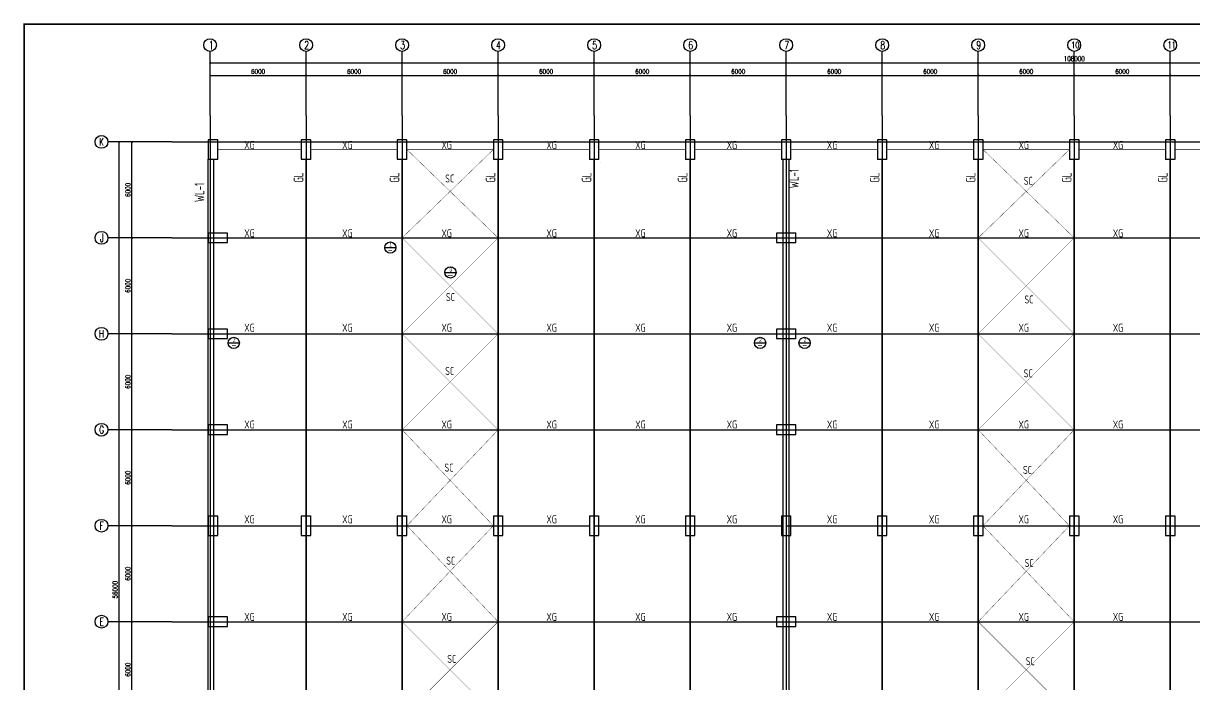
# Model space of a CAD drawing. Extents: x -73672 to 366960, y -527333 to 140666.
# Drawn here: x 3814 to 76999, y -72106 to -30769 of the extents above; entities that cross this region are included whole.
import ezdxf
from ezdxf.enums import TextEntityAlignment as Align

# ---------------------------------------------------------------- set-up
doc = ezdxf.new("R2010")
doc.units = 0
doc.header["$LTSCALE"] = 1000
doc.header["$MEASUREMENT"] = 0
for name, color, linetype in [('AXIS', 3, 'Continuous'), ('AXIS_TEXT', 7, 'Continuous'), ('COLU_DE_NUM', 7, 'Continuous'), ('COLUMN', 9, 'Continuous'), ('PUB_TITLE', 4, 'Continuous'), ('TEXT', 3, 'Continuous')]:
    doc.layers.add(name, color=color, linetype=linetype)
doc.styles.add('_TCH_AXIS', font='COMPLEX', dxfattribs={"bigfont": 'GBCBIG'})
doc.styles.add('_TCH_DIM_T3', font='SIMPLEX', dxfattribs={"width": 0.705882, "bigfont": 'GBCBIG'})
doc.styles.add('ACC', font='gas.shx', dxfattribs={"width": 0.7, "oblique": 1, "bigfont": 'Tssdchn.shx'})
doc.styles.add('COMPLEX', font='COMPLEX', dxfattribs={"bigfont": 'Tssdchn.shx'})
doc.styles.add('TSSD_Label', font='Tssdeng.shx', dxfattribs={"width": 0.7, "bigfont": 'hztxt.shx'})
doc.dimstyles.new('_TCH_ARCH-100', dxfattribs={"dimtxt": 297.5, "dimasz": 100, "dimexe": 250, "dimexo": 300, "dimgap": 100, "dimtad": 1, "dimdec": 0, "dimzin": 0, "dimdsep": 46, "dimtxsty": '_TCH_DIM_T3', "dimblk": 'ARCHTICK', "dimcen": 0.09, "dimclrt": 7, "dimazin": 2, "dimtfac": 1, "dimtdec": 0, "dimtix": 1, "dimtmove": 2, "dimatfit": 3, "dimfxl": 0, "dimtolj": 1, "dimtzin": 0, "dimarcsym": 0})

# ---------------------------------------------------------------- blocks, each defined once
blk = doc.blocks.new('_reinbk')
blk.add_line((0, 0), (0, 0))
blk = doc.blocks.new('_ArchTick')
at = {"color": 0, "linetype": 'ByBlock', "const_width": 0.4}
blk.add_lwpolyline([(-0.5, -0.5), (0.5, 0.5)], dxfattribs=at)
blk = doc.blocks.new('*D9244')
at = {"layer": 'AXIS', "color": 0, "lineweight": -2}
for p, q in [((15479, -36224), (15479, -32974)), ((15479, -33224), (123479, -33224)), ((123479, -36224), (123479, -32974))]:
    blk.add_line(p, q, dxfattribs=at)
at = {"layer": 'Defpoints', "color": 0}
for p in [(123479, -33224), (15479, -36524), (123479, -36524)]:
    blk.add_point(p, dxfattribs=at)
at = {"layer": 'AXIS', "color": 0, "linetype": 'ByBlock', "lineweight": -2, "xscale": 100, "yscale": 100, "zscale": 100, "rotation": 180}
blk.add_blockref('_ArchTick', (15479, -33224), dxfattribs=at)
at = {"layer": 'AXIS', "color": 0, "linetype": 'ByBlock', "lineweight": -2, "xscale": 100, "yscale": 100, "zscale": 100}
blk.add_blockref('_ArchTick', (123479, -33224), dxfattribs=at)
at = {"layer": 'AXIS', "color": 7, "insert": (69479, -32975), "char_height": 297.5, "attachment_point": 5, "style": '_TCH_DIM_T3'}
blk.add_mtext('\\A1;108000', dxfattribs=at)
blk = doc.blocks.new('*D9245')
at = {"layer": 'AXIS', "color": 0, "lineweight": -2}
for p, q in [((15479, -36224), (15479, -33774)), ((15479, -34024), (21479, -34024)), ((21479, -36224), (21479, -33774))]:
    blk.add_line(p, q, dxfattribs=at)
at = {"layer": 'Defpoints', "color": 0}
for p in [(21479, -34024), (15479, -36524), (21479, -36524)]:
    blk.add_point(p, dxfattribs=at)
at = {"layer": 'AXIS', "color": 0, "linetype": 'ByBlock', "lineweight": -2, "xscale": 100, "yscale": 100, "zscale": 100, "rotation": 180}
blk.add_blockref('_ArchTick', (15479, -34024), dxfattribs=at)
at = {"layer": 'AXIS', "color": 0, "linetype": 'ByBlock', "lineweight": -2, "xscale": 100, "yscale": 100, "zscale": 100}
blk.add_blockref('_ArchTick', (21479, -34024), dxfattribs=at)
at = {"layer": 'AXIS', "color": 7, "insert": (18479, -33775), "char_height": 297.5, "attachment_point": 5, "style": '_TCH_DIM_T3'}
blk.add_mtext('\\A1;6000', dxfattribs=at)
blk = doc.blocks.new('*D9246')
at = {"layer": 'AXIS', "color": 0, "lineweight": -2}
for p, q in [((21479, -36224), (21479, -33774)), ((21479, -34024), (27479, -34024)), ((27479, -36224), (27479, -33774))]:
    blk.add_line(p, q, dxfattribs=at)
at = {"layer": 'Defpoints', "color": 0}
for p in [(27479, -34024), (21479, -36524), (27479, -36524)]:
    blk.add_point(p, dxfattribs=at)
at = {"layer": 'AXIS', "color": 0, "linetype": 'ByBlock', "lineweight": -2, "xscale": 100, "yscale": 100, "zscale": 100, "rotation": 180}
blk.add_blockref('_ArchTick', (21479, -34024), dxfattribs=at)
at = {"layer": 'AXIS', "color": 0, "linetype": 'ByBlock', "lineweight": -2, "xscale": 100, "yscale": 100, "zscale": 100}
blk.add_blockref('_ArchTick', (27479, -34024), dxfattribs=at)
at = {"layer": 'AXIS', "color": 7, "insert": (24479, -33775), "char_height": 297.5, "attachment_point": 5, "style": '_TCH_DIM_T3'}
blk.add_mtext('\\A1;6000', dxfattribs=at)
blk = doc.blocks.new('*D9247')
at = {"layer": 'AXIS', "color": 0, "lineweight": -2}
for p, q in [((27479, -36224), (27479, -33774)), ((27479, -34024), (33479, -34024)), ((33479, -36224), (33479, -33774))]:
    blk.add_line(p, q, dxfattribs=at)
at = {"layer": 'Defpoints', "color": 0}
for p in [(33479, -34024), (27479, -36524), (33479, -36524)]:
    blk.add_point(p, dxfattribs=at)
at = {"layer": 'AXIS', "color": 0, "linetype": 'ByBlock', "lineweight": -2, "xscale": 100, "yscale": 100, "zscale": 100, "rotation": 180}
blk.add_blockref('_ArchTick', (27479, -34024), dxfattribs=at)
at = {"layer": 'AXIS', "color": 0, "linetype": 'ByBlock', "lineweight": -2, "xscale": 100, "yscale": 100, "zscale": 100}
blk.add_blockref('_ArchTick', (33479, -34024), dxfattribs=at)
at = {"layer": 'AXIS', "color": 7, "insert": (30479, -33775), "char_height": 297.5, "attachment_point": 5, "style": '_TCH_DIM_T3'}
blk.add_mtext('\\A1;6000', dxfattribs=at)
blk = doc.blocks.new('*D9248')
at = {"layer": 'AXIS', "color": 0, "lineweight": -2}
for p, q in [((33479, -36224), (33479, -33774)), ((33479, -34024), (39479, -34024)), ((39479, -36224), (39479, -33774))]:
    blk.add_line(p, q, dxfattribs=at)
at = {"layer": 'Defpoints', "color": 0}
for p in [(39479, -34024), (33479, -36524), (39479, -36524)]:
    blk.add_point(p, dxfattribs=at)
at = {"layer": 'AXIS', "color": 0, "linetype": 'ByBlock', "lineweight": -2, "xscale": 100, "yscale": 100, "zscale": 100, "rotation": 180}
blk.add_blockref('_ArchTick', (33479, -34024), dxfattribs=at)
at = {"layer": 'AXIS', "color": 0, "linetype": 'ByBlock', "lineweight": -2, "xscale": 100, "yscale": 100, "zscale": 100}
blk.add_blockref('_ArchTick', (39479, -34024), dxfattribs=at)
at = {"layer": 'AXIS', "color": 7, "insert": (36479, -33775), "char_height": 297.5, "attachment_point": 5, "style": '_TCH_DIM_T3'}
blk.add_mtext('\\A1;6000', dxfattribs=at)
blk = doc.blocks.new('*D9249')
at = {"layer": 'AXIS', "color": 0, "lineweight": -2}
for p, q in [((39479, -36224), (39479, -33774)), ((39479, -34024), (45479, -34024)), ((45479, -36224), (45479, -33774))]:
    blk.add_line(p, q, dxfattribs=at)
at = {"layer": 'Defpoints', "color": 0}
for p in [(45479, -34024), (39479, -36524), (45479, -36524)]:
    blk.add_point(p, dxfattribs=at)
at = {"layer": 'AXIS', "color": 0, "linetype": 'ByBlock', "lineweight": -2, "xscale": 100, "yscale": 100, "zscale": 100, "rotation": 180}
blk.add_blockref('_ArchTick', (39479, -34024), dxfattribs=at)
at = {"layer": 'AXIS', "color": 0, "linetype": 'ByBlock', "lineweight": -2, "xscale": 100, "yscale": 100, "zscale": 100}
blk.add_blockref('_ArchTick', (45479, -34024), dxfattribs=at)
at = {"layer": 'AXIS', "color": 7, "insert": (42479, -33775), "char_height": 297.5, "attachment_point": 5, "style": '_TCH_DIM_T3'}
blk.add_mtext('\\A1;6000', dxfattribs=at)
blk = doc.blocks.new('*D9250')
at = {"layer": 'AXIS', "color": 0, "lineweight": -2}
for p, q in [((45479, -36224), (45479, -33774)), ((45479, -34024), (51479, -34024)), ((51479, -36224), (51479, -33774))]:
    blk.add_line(p, q, dxfattribs=at)
at = {"layer": 'Defpoints', "color": 0}
for p in [(51479, -34024), (45479, -36524), (51479, -36524)]:
    blk.add_point(p, dxfattribs=at)
at = {"layer": 'AXIS', "color": 0, "linetype": 'ByBlock', "lineweight": -2, "xscale": 100, "yscale": 100, "zscale": 100, "rotation": 180}
blk.add_blockref('_ArchTick', (45479, -34024), dxfattribs=at)
at = {"layer": 'AXIS', "color": 0, "linetype": 'ByBlock', "lineweight": -2, "xscale": 100, "yscale": 100, "zscale": 100}
blk.add_blockref('_ArchTick', (51479, -34024), dxfattribs=at)
at = {"layer": 'AXIS', "color": 7, "insert": (48479, -33775), "char_height": 297.5, "attachment_point": 5, "style": '_TCH_DIM_T3'}
blk.add_mtext('\\A1;6000', dxfattribs=at)
blk = doc.blocks.new('*D9251')
at = {"layer": 'AXIS', "color": 0, "lineweight": -2}
for p, q in [((51479, -36224), (51479, -33774)), ((51479, -34024), (57479, -34024)), ((57479, -36224), (57479, -33774))]:
    blk.add_line(p, q, dxfattribs=at)
at = {"layer": 'Defpoints', "color": 0}
for p in [(57479, -34024), (51479, -36524), (57479, -36524)]:
    blk.add_point(p, dxfattribs=at)
at = {"layer": 'AXIS', "color": 0, "linetype": 'ByBlock', "lineweight": -2, "xscale": 100, "yscale": 100, "zscale": 100, "rotation": 180}
blk.add_blockref('_ArchTick', (51479, -34024), dxfattribs=at)
at = {"layer": 'AXIS', "color": 0, "linetype": 'ByBlock', "lineweight": -2, "xscale": 100, "yscale": 100, "zscale": 100}
blk.add_blockref('_ArchTick', (57479, -34024), dxfattribs=at)
at = {"layer": 'AXIS', "color": 7, "insert": (54479, -33775), "char_height": 297.5, "attachment_point": 5, "style": '_TCH_DIM_T3'}
blk.add_mtext('\\A1;6000', dxfattribs=at)
blk = doc.blocks.new('*D9252')
at = {"layer": 'AXIS', "color": 0, "lineweight": -2}
for p, q in [((57479, -36224), (57479, -33774)), ((57479, -34024), (63479, -34024)), ((63479, -36224), (63479, -33774))]:
    blk.add_line(p, q, dxfattribs=at)
at = {"layer": 'Defpoints', "color": 0}
for p in [(63479, -34024), (57479, -36524), (63479, -36524)]:
    blk.add_point(p, dxfattribs=at)
at = {"layer": 'AXIS', "color": 0, "linetype": 'ByBlock', "lineweight": -2, "xscale": 100, "yscale": 100, "zscale": 100, "rotation": 180}
blk.add_blockref('_ArchTick', (57479, -34024), dxfattribs=at)
at = {"layer": 'AXIS', "color": 0, "linetype": 'ByBlock', "lineweight": -2, "xscale": 100, "yscale": 100, "zscale": 100}
blk.add_blockref('_ArchTick', (63479, -34024), dxfattribs=at)
at = {"layer": 'AXIS', "color": 7, "insert": (60479, -33775), "char_height": 297.5, "attachment_point": 5, "style": '_TCH_DIM_T3'}
blk.add_mtext('\\A1;6000', dxfattribs=at)
blk = doc.blocks.new('*D9253')
at = {"layer": 'AXIS', "color": 0, "lineweight": -2}
for p, q in [((63479, -36224), (63479, -33774)), ((63479, -34024), (69479, -34024)), ((69479, -36224), (69479, -33774))]:
    blk.add_line(p, q, dxfattribs=at)
at = {"layer": 'Defpoints', "color": 0}
for p in [(69479, -34024), (63479, -36524), (69479, -36524)]:
    blk.add_point(p, dxfattribs=at)
at = {"layer": 'AXIS', "color": 0, "linetype": 'ByBlock', "lineweight": -2, "xscale": 100, "yscale": 100, "zscale": 100, "rotation": 180}
blk.add_blockref('_ArchTick', (63479, -34024), dxfattribs=at)
at = {"layer": 'AXIS', "color": 0, "linetype": 'ByBlock', "lineweight": -2, "xscale": 100, "yscale": 100, "zscale": 100}
blk.add_blockref('_ArchTick', (69479, -34024), dxfattribs=at)
at = {"layer": 'AXIS', "color": 7, "insert": (66479, -33775), "char_height": 297.5, "attachment_point": 5, "style": '_TCH_DIM_T3'}
blk.add_mtext('\\A1;6000', dxfattribs=at)
blk = doc.blocks.new('*D9254')
at = {"layer": 'AXIS', "color": 0, "lineweight": -2}
for p, q in [((69479, -36224), (69479, -33774)), ((69479, -34024), (75479, -34024)), ((75479, -36224), (75479, -33774))]:
    blk.add_line(p, q, dxfattribs=at)
at = {"layer": 'Defpoints', "color": 0}
for p in [(75479, -34024), (69479, -36524), (75479, -36524)]:
    blk.add_point(p, dxfattribs=at)
at = {"layer": 'AXIS', "color": 0, "linetype": 'ByBlock', "lineweight": -2, "xscale": 100, "yscale": 100, "zscale": 100, "rotation": 180}
blk.add_blockref('_ArchTick', (69479, -34024), dxfattribs=at)
at = {"layer": 'AXIS', "color": 0, "linetype": 'ByBlock', "lineweight": -2, "xscale": 100, "yscale": 100, "zscale": 100}
blk.add_blockref('_ArchTick', (75479, -34024), dxfattribs=at)
at = {"layer": 'AXIS', "color": 7, "insert": (72479, -33775), "char_height": 297.5, "attachment_point": 5, "style": '_TCH_DIM_T3'}
blk.add_mtext('\\A1;6000', dxfattribs=at)
blk = doc.blocks.new('*D9255')
at = {"layer": 'AXIS', "color": 0, "lineweight": -2}
for p, q in [((75479, -36224), (75479, -33774)), ((75479, -34024), (81479, -34024)), ((81479, -36224), (81479, -33774))]:
    blk.add_line(p, q, dxfattribs=at)
at = {"layer": 'Defpoints', "color": 0}
for p in [(81479, -34024), (75479, -36524), (81479, -36524)]:
    blk.add_point(p, dxfattribs=at)
at = {"layer": 'AXIS', "color": 0, "linetype": 'ByBlock', "lineweight": -2, "xscale": 100, "yscale": 100, "zscale": 100, "rotation": 180}
blk.add_blockref('_ArchTick', (75479, -34024), dxfattribs=at)
at = {"layer": 'AXIS', "color": 0, "linetype": 'ByBlock', "lineweight": -2, "xscale": 100, "yscale": 100, "zscale": 100}
blk.add_blockref('_ArchTick', (81479, -34024), dxfattribs=at)
at = {"layer": 'AXIS', "color": 7, "insert": (78479, -33775), "char_height": 297.5, "attachment_point": 5, "style": '_TCH_DIM_T3'}
blk.add_mtext('\\A1;6000', dxfattribs=at)
blk = doc.blocks.new('_AXISO')
blk.add_circle((0, 0), 0.5)
at = {"layer": 'AXIS_TEXT', "style": 'COMPLEX'}
blk.add_attdef('A', text='', height=0.56, dxfattribs=at).set_placement((-0.25, -0.28), (0.25, -0.28), align=Align.FIT)
blk = doc.blocks.new('*D9263')
at = {"layer": 'AXIS', "color": 0, "lineweight": -2}
for p, q in [((12793, -38176), (9543, -38176)), ((9793, -94176), (9793, -38176)), ((12793, -94176), (9543, -94176))]:
    blk.add_line(p, q, dxfattribs=at)
at = {"layer": 'Defpoints', "color": 0}
for p in [(9793, -38176), (13093, -38176), (13093, -94176)]:
    blk.add_point(p, dxfattribs=at)
at = {"layer": 'AXIS', "color": 0, "linetype": 'ByBlock', "lineweight": -2, "xscale": 100, "yscale": 100, "zscale": 100}
for p, rotation in [((9793, -38176), 90), ((9793, -94176), 270)]:
    blk.add_blockref('_ArchTick', p, dxfattribs=dict(at, rotation=rotation))
at = {"layer": 'AXIS', "color": 7, "insert": (9544, -66176), "char_height": 297.5, "attachment_point": 5, "rotation": 90, "style": '_TCH_DIM_T3'}
blk.add_mtext('\\A1;56000', dxfattribs=at)
blk = doc.blocks.new('*D9267')
at = {"layer": 'AXIS', "color": 0, "lineweight": -2}
for p, q in [((12793, -68176), (10343, -68176)), ((10593, -74176), (10593, -68176)), ((12793, -74176), (10343, -74176))]:
    blk.add_line(p, q, dxfattribs=at)
at = {"layer": 'Defpoints', "color": 0}
for p in [(10593, -68176), (13093, -68176), (13093, -74176)]:
    blk.add_point(p, dxfattribs=at)
at = {"layer": 'AXIS', "color": 0, "linetype": 'ByBlock', "lineweight": -2, "xscale": 100, "yscale": 100, "zscale": 100}
for p, rotation in [((10593, -68176), 90), ((10593, -74176), 270)]:
    blk.add_blockref('_ArchTick', p, dxfattribs=dict(at, rotation=rotation))
at = {"layer": 'AXIS', "color": 7, "insert": (10344, -71176), "char_height": 297.5, "attachment_point": 5, "rotation": 90, "style": '_TCH_DIM_T3'}
blk.add_mtext('\\A1;6000', dxfattribs=at)
blk = doc.blocks.new('*D9268')
at = {"layer": 'AXIS', "color": 0, "lineweight": -2}
for p, q in [((12793, -62176), (10343, -62176)), ((10593, -68176), (10593, -62176)), ((12793, -68176), (10343, -68176))]:
    blk.add_line(p, q, dxfattribs=at)
at = {"layer": 'Defpoints', "color": 0}
for p in [(10593, -62176), (13093, -62176), (13093, -68176)]:
    blk.add_point(p, dxfattribs=at)
at = {"layer": 'AXIS', "color": 0, "linetype": 'ByBlock', "lineweight": -2, "xscale": 100, "yscale": 100, "zscale": 100}
for p, rotation in [((10593, -62176), 90), ((10593, -68176), 270)]:
    blk.add_blockref('_ArchTick', p, dxfattribs=dict(at, rotation=rotation))
at = {"layer": 'AXIS', "color": 7, "insert": (10344, -65176), "char_height": 297.5, "attachment_point": 5, "rotation": 90, "style": '_TCH_DIM_T3'}
blk.add_mtext('\\A1;6000', dxfattribs=at)
blk = doc.blocks.new('*D9269')
at = {"layer": 'AXIS', "color": 0, "lineweight": -2}
for p, q in [((12793, -56176), (10343, -56176)), ((10593, -62176), (10593, -56176)), ((12793, -62176), (10343, -62176))]:
    blk.add_line(p, q, dxfattribs=at)
at = {"layer": 'Defpoints', "color": 0}
for p in [(10593, -56176), (13093, -56176), (13093, -62176)]:
    blk.add_point(p, dxfattribs=at)
at = {"layer": 'AXIS', "color": 0, "linetype": 'ByBlock', "lineweight": -2, "xscale": 100, "yscale": 100, "zscale": 100}
for p, rotation in [((10593, -56176), 90), ((10593, -62176), 270)]:
    blk.add_blockref('_ArchTick', p, dxfattribs=dict(at, rotation=rotation))
at = {"layer": 'AXIS', "color": 7, "insert": (10344, -59176), "char_height": 297.5, "attachment_point": 5, "rotation": 90, "style": '_TCH_DIM_T3'}
blk.add_mtext('\\A1;6000', dxfattribs=at)
blk = doc.blocks.new('*D9270')
at = {"layer": 'AXIS', "color": 0, "lineweight": -2}
for p, q in [((12793, -50176), (10343, -50176)), ((10593, -56176), (10593, -50176)), ((12793, -56176), (10343, -56176))]:
    blk.add_line(p, q, dxfattribs=at)
at = {"layer": 'Defpoints', "color": 0}
for p in [(10593, -50176), (13093, -50176), (13093, -56176)]:
    blk.add_point(p, dxfattribs=at)
at = {"layer": 'AXIS', "color": 0, "linetype": 'ByBlock', "lineweight": -2, "xscale": 100, "yscale": 100, "zscale": 100}
for p, rotation in [((10593, -50176), 90), ((10593, -56176), 270)]:
    blk.add_blockref('_ArchTick', p, dxfattribs=dict(at, rotation=rotation))
at = {"layer": 'AXIS', "color": 7, "insert": (10344, -53176), "char_height": 297.5, "attachment_point": 5, "rotation": 90, "style": '_TCH_DIM_T3'}
blk.add_mtext('\\A1;6000', dxfattribs=at)
blk = doc.blocks.new('*D9271')
at = {"layer": 'AXIS', "color": 0, "lineweight": -2}
for p, q in [((12793, -44176), (10343, -44176)), ((10593, -50176), (10593, -44176)), ((12793, -50176), (10343, -50176))]:
    blk.add_line(p, q, dxfattribs=at)
at = {"layer": 'Defpoints', "color": 0}
for p in [(10593, -44176), (13093, -44176), (13093, -50176)]:
    blk.add_point(p, dxfattribs=at)
at = {"layer": 'AXIS', "color": 0, "linetype": 'ByBlock', "lineweight": -2, "xscale": 100, "yscale": 100, "zscale": 100}
for p, rotation in [((10593, -44176), 90), ((10593, -50176), 270)]:
    blk.add_blockref('_ArchTick', p, dxfattribs=dict(at, rotation=rotation))
at = {"layer": 'AXIS', "color": 7, "insert": (10344, -47176), "char_height": 297.5, "attachment_point": 5, "rotation": 90, "style": '_TCH_DIM_T3'}
blk.add_mtext('\\A1;6000', dxfattribs=at)
blk = doc.blocks.new('*D9272')
at = {"layer": 'AXIS', "color": 0, "lineweight": -2}
for p, q in [((12793, -38176), (10343, -38176)), ((10593, -44176), (10593, -38176)), ((12793, -44176), (10343, -44176))]:
    blk.add_line(p, q, dxfattribs=at)
at = {"layer": 'Defpoints', "color": 0}
for p in [(10593, -38176), (13093, -38176), (13093, -44176)]:
    blk.add_point(p, dxfattribs=at)
at = {"layer": 'AXIS', "color": 0, "linetype": 'ByBlock', "lineweight": -2, "xscale": 100, "yscale": 100, "zscale": 100}
for p, rotation in [((10593, -38176), 90), ((10593, -44176), 270)]:
    blk.add_blockref('_ArchTick', p, dxfattribs=dict(at, rotation=rotation))
at = {"layer": 'AXIS', "color": 7, "insert": (10344, -41176), "char_height": 297.5, "attachment_point": 5, "rotation": 90, "style": '_TCH_DIM_T3'}
blk.add_mtext('\\A1;6000', dxfattribs=at)

msp = doc.modelspace()

# ---------------------------------------------------------------- linework, layer by layer
at = {"color": 1}
for p, q in [((15478.74, -36523.77), (15478.74, -94829.56)), ((21478.74, -36523.77), (21478.74, -94829.56)), ((27478.74, -36523.77), (27478.74, -94829.56)), ((33478.74, -36523.77), (33478.74, -94829.56)), ((39478.74, -36523.77), (39478.74, -94829.56)), ((45478.74, -36523.77), (45478.74, -94829.56)), ((51478.74, -36523.77), (51478.74, -94829.56)), ((57478.74, -36523.77), (57478.74, -94829.56)), ((63478.74, -36523.77), (63478.74, -94829.56)), ((69478.74, -36523.77), (69478.74, -94829.56)), ((75478.74, -36523.77), (75478.74, -94829.56)), ((13093.08, -38175.96), (124564.96, -38175.96)), ((13093.08, -44175.96), (124564.96, -44175.96)), ((13093.08, -50175.96), (124564.96, -50175.96)), ((13093.08, -56175.96), (124564.96, -56175.96)), ((13093.08, -62175.96), (21178.74, -62175.96)), ((21478.74, -62175.96), (39178.74, -62175.96)), ((39478.74, -62175.96), (51178.74, -62175.96)), ((51478.74, -62175.96), (93178.74, -62175.96)), ((13093.08, -68175.96), (124564.96, -68175.96))]:
    msp.add_line(p, q, dxfattribs=at)
at = {"color": 0}
for p, q in [((15358.74, -94295.96), (15358.74, -39255.96)), ((15708.74, -93695.96), (15708.74, -39255.96)), ((51293.74, -85095.96), (51293.74, -39255.96)), ((51663.74, -85095.96), (51663.74, -39255.96))]:
    msp.add_line(p, q, dxfattribs=at)
for points, const_width in [([(15358.74, -38055.96), (15358.74, -39255.96), (15958.74, -39255.96), (15958.74, -38055.96), (15358.74, -38055.96)], 50), ([(21178.74, -38055.96), (21178.74, -39255.96), (21778.74, -39255.96), (21778.74, -38055.96), (21178.74, -38055.96)], 50), ([(27178.74, -38055.96), (27178.74, -39255.96), (27778.74, -39255.96), (27778.74, -38055.96), (27178.74, -38055.96)], 50), ([(33178.74, -38055.96), (33178.74, -39255.96), (33778.74, -39255.96), (33778.74, -38055.96), (33178.74, -38055.96)], 50), ([(39178.74, -38055.96), (39178.74, -39255.96), (39778.74, -39255.96), (39778.74, -38055.96), (39178.74, -38055.96)], 50), ([(45178.74, -38055.96), (45178.74, -39255.96), (45778.74, -39255.96), (45778.74, -38055.96), (45178.74, -38055.96)], 50), ([(51178.74, -38055.96), (51178.74, -39255.96), (51778.74, -39255.96), (51778.74, -38055.96), (51178.74, -38055.96)], 50), ([(57178.74, -38055.96), (57178.74, -39255.96), (57778.74, -39255.96), (57778.74, -38055.96), (57178.74, -38055.96)], 50), ([(63178.74, -38055.96), (63178.74, -39255.96), (63778.74, -39255.96), (63778.74, -38055.96), (63178.74, -38055.96)], 50), ([(69178.74, -38055.96), (69178.74, -39255.96), (69778.74, -39255.96), (69778.74, -38055.96), (69178.74, -38055.96)], 50), ([(75178.74, -38055.96), (75178.74, -39255.96), (75778.74, -39255.96), (75778.74, -38055.96), (75178.74, -38055.96)], 50), ([(33178.74, -85695.96), (27478.74, -80175.96), (33478.74, -74175.96), (27478.74, -68175.96), (33178.74, -62175.96), (27478.74, -56175.96), (33478.74, -50175.96), (27478.74, -44175.96), (33178.74, -38655.96)], 20), ([(27778.74, -38655.96), (33478.74, -44175.96), (27478.74, -50175.96), (33478.74, -56175.96), (27778.74, -62175.96), (33478.74, -68175.96), (27478.74, -74175.96), (33478.74, -80175.96), (27778.74, -85695.96)], 20), ([(69178.74, -85695.96), (63478.74, -80175.96), (69478.74, -74175.96), (63478.74, -68175.96), (69178.74, -62175.96), (63478.74, -56175.96), (69478.74, -50175.96), (63478.74, -44175.96), (69178.74, -38655.96)], 20), ([(63778.74, -38655.96), (69478.74, -44175.96), (63478.74, -50175.96), (69478.74, -56175.96), (63778.74, -62175.96), (69478.74, -68175.96), (63478.74, -74175.96), (69478.74, -80175.96), (63778.74, -85695.96)], 20), ([(21478.74, -93695.96), (21478.74, -39255.96)], 100), ([(21478.74, -39255.96), (21478.74, -93695.96)], 50), ([(27478.74, -93695.96), (27478.74, -39255.96)], 100), ([(33478.74, -93695.96), (33478.74, -39255.96)], 100), ([(39478.74, -93695.96), (39478.74, -39255.96)], 100), ([(45478.74, -93695.96), (45478.74, -39255.96)], 100), ([(57478.74, -93695.96), (57478.74, -39255.96)], 100), ([(63478.74, -93695.96), (63478.74, -39255.96)], 100), ([(69478.74, -93695.96), (69478.74, -39255.96)], 100), ([(75478.74, -93695.96), (75478.74, -39255.96)], 100), ([(15358.74, -44475.96), (15358.74, -43875.96), (16558.74, -43875.96), (16558.74, -44475.96), (15358.74, -44475.96)], 50), ([(52078.74, -43875.96), (50878.74, -43875.96), (50878.74, -44475.96), (52078.74, -44475.96), (52078.74, -43875.96)], 50), ([(15358.74, -50475.96), (15358.74, -49875.96), (16558.74, -49875.96), (16558.74, -50475.96), (15358.74, -50475.96)], 50), ([(52078.74, -49875.96), (50878.74, -49875.96), (50878.74, -50475.96), (52078.74, -50475.96), (52078.74, -49875.96)], 50), ([(15358.74, -56475.96), (15358.74, -55875.96), (16558.74, -55875.96), (16558.74, -56475.96), (15358.74, -56475.96)], 50), ([(52078.74, -55875.96), (50878.74, -55875.96), (50878.74, -56475.96), (52078.74, -56475.96), (52078.74, -55875.96)], 50), ([(15358.74, -61575.96), (15358.74, -62775.96), (15958.74, -62775.96), (15958.74, -61575.96), (15358.74, -61575.96)], 50), ([(21178.74, -61575.96), (21178.74, -62775.96), (21778.74, -62775.96), (21778.74, -61575.96), (21178.74, -61575.96)], 50), ([(27178.74, -61575.96), (27178.74, -62775.96), (27778.74, -62775.96), (27778.74, -61575.96), (27178.74, -61575.96)], 50), ([(33178.74, -61575.96), (33178.74, -62775.96), (33778.74, -62775.96), (33778.74, -61575.96), (33178.74, -61575.96)], 50), ([(39178.74, -61575.96), (39178.74, -62775.96), (39778.74, -62775.96), (39778.74, -61575.96), (39178.74, -61575.96)], 50), ([(45178.74, -61575.96), (45178.74, -62775.96), (45778.74, -62775.96), (45778.74, -61575.96), (45178.74, -61575.96)], 50), ([(51178.74, -61575.96), (51178.74, -62775.96), (51778.74, -62775.96), (51778.74, -61575.96), (51178.74, -61575.96)], 50), ([(57178.74, -61575.96), (57178.74, -62775.96), (57778.74, -62775.96), (57778.74, -61575.96), (57178.74, -61575.96)], 50), ([(63178.74, -61575.96), (63178.74, -62775.96), (63778.74, -62775.96), (63778.74, -61575.96), (63178.74, -61575.96)], 50), ([(69178.74, -61575.96), (69178.74, -62775.96), (69778.74, -62775.96), (69778.74, -61575.96), (69178.74, -61575.96)], 50), ([(75178.74, -61575.96), (75178.74, -62775.96), (75778.74, -62775.96), (75778.74, -61575.96), (75178.74, -61575.96)], 50), ([(15358.74, -68475.96), (15358.74, -67875.96), (16558.74, -67875.96), (16558.74, -68475.96), (15358.74, -68475.96)], 50), ([(52078.74, -67875.96), (50878.74, -67875.96), (50878.74, -68475.96), (52078.74, -68475.96), (52078.74, -67875.96)], 50)]:
    msp.add_lwpolyline(points, dxfattribs=dict(at, const_width=const_width))
at = {"const_width": 40}
for points in [[(15958.74, -38655.96), (21178.74, -38655.96)], [(21778.74, -38655.96), (27178.74, -38655.96)], [(27778.74, -38655.96), (33178.74, -38655.96)], [(33778.74, -38655.96), (39178.74, -38655.96)], [(39778.74, -38655.96), (45178.74, -38655.96)], [(45778.74, -38655.96), (51178.74, -38655.96)], [(51778.74, -38655.96), (57178.74, -38655.96)], [(57778.74, -38655.96), (63178.74, -38655.96)], [(63778.74, -38655.96), (69178.74, -38655.96)], [(69778.74, -38655.96), (75178.74, -38655.96)], [(75778.74, -38655.96), (81178.74, -38655.96)], [(16558.74, -44175.96), (50878.74, -44175.96)], [(52078.74, -44175.96), (86878.74, -44175.96)], [(26624.82, -44949.47), (26853.63, -44949.47)], [(30334.3, -46510.86), (30633.93, -46510.86)], [(16558.74, -50175.96), (50878.74, -50175.96)], [(52078.74, -50175.96), (86878.74, -50175.96)], [(16838.24, -50903.92), (17090.66, -50903.92)], [(49723.63, -50903.92), (49976.05, -50903.92)], [(52506.12, -50903.92), (52758.54, -50903.92)], [(16558.74, -56175.96), (50878.74, -56175.96)], [(52078.74, -56175.96), (86878.74, -56175.96)], [(15958.74, -62175.96), (21178.74, -62175.96)], [(21778.74, -62175.96), (27178.74, -62175.96)], [(27778.74, -62175.96), (33178.74, -62175.96)], [(33778.74, -62175.96), (39178.74, -62175.96)], [(39778.74, -62175.96), (45178.74, -62175.96)], [(45778.74, -62175.96), (51178.74, -62175.96)], [(51778.74, -62175.96), (57178.74, -62175.96)], [(57778.74, -62175.96), (63178.74, -62175.96)], [(63778.74, -62175.96), (69178.74, -62175.96)], [(69778.74, -62175.96), (75178.74, -62175.96)], [(75778.74, -62175.96), (81178.74, -62175.96)], [(16558.74, -68175.96), (50878.74, -68175.96)], [(52078.74, -68175.96), (86878.74, -68175.96)]]:
    msp.add_lwpolyline(points, dxfattribs=at)
at = {"layer": 'AXIS'}
for p, q in [((15478.74, -36523.77), (15478.74, -32523.77)), ((21478.74, -36523.77), (21478.74, -32523.77)), ((27478.74, -36523.77), (27478.74, -32523.77)), ((33478.74, -36523.77), (33478.74, -32523.77)), ((39478.74, -36523.77), (39478.74, -32523.77)), ((45478.74, -36523.77), (45478.74, -32523.77)), ((51478.74, -36523.77), (51478.74, -32523.77)), ((57478.74, -36523.77), (57478.74, -32523.77)), ((63478.74, -36523.77), (63478.74, -32523.77)), ((69478.74, -36523.77), (69478.74, -32523.77)), ((75478.74, -36523.77), (75478.74, -32523.77)), ((13093.08, -38175.96), (9093.08, -38175.96)), ((13093.08, -44175.96), (9093.08, -44175.96)), ((13093.08, -50175.96), (9093.08, -50175.96)), ((13093.08, -56175.96), (9093.08, -56175.96)), ((13093.08, -62175.96), (9093.08, -62175.96)), ((13093.08, -68175.96), (9093.08, -68175.96))]:
    msp.add_line(p, q, dxfattribs=at)
at = {"layer": 'COLUMN'}
for points in [[(15358.74, -39255.96), (15958.74, -39255.96), (15958.74, -38055.96), (15358.74, -38055.96)], [(21178.74, -39255.96), (21778.74, -39255.96), (21778.74, -38055.96), (21178.74, -38055.96)], [(27178.74, -39255.96), (27778.74, -39255.96), (27778.74, -38055.96), (27178.74, -38055.96)], [(33178.74, -39255.96), (33778.74, -39255.96), (33778.74, -38055.96), (33178.74, -38055.96)], [(39178.74, -39255.96), (39778.74, -39255.96), (39778.74, -38055.96), (39178.74, -38055.96)], [(45178.74, -39255.96), (45778.74, -39255.96), (45778.74, -38055.96), (45178.74, -38055.96)], [(51178.74, -39255.96), (51778.74, -39255.96), (51778.74, -38055.96), (51178.74, -38055.96)], [(57178.74, -39255.96), (57778.74, -39255.96), (57778.74, -38055.96), (57178.74, -38055.96)], [(63178.74, -39255.96), (63778.74, -39255.96), (63778.74, -38055.96), (63178.74, -38055.96)], [(69178.74, -39255.96), (69778.74, -39255.96), (69778.74, -38055.96), (69178.74, -38055.96)], [(75178.74, -39255.96), (75778.74, -39255.96), (75778.74, -38055.96), (75178.74, -38055.96)], [(15358.74, -43875.96), (15358.74, -44475.96), (16558.74, -44475.96), (16558.74, -43875.96)], [(52078.74, -44475.96), (52078.74, -43875.96), (50878.74, -43875.96), (50878.74, -44475.96)], [(15358.74, -49875.96), (15358.74, -50475.96), (16558.74, -50475.96), (16558.74, -49875.96)], [(52078.74, -50475.96), (52078.74, -49875.96), (50878.74, -49875.96), (50878.74, -50475.96)], [(15358.74, -55875.96), (15358.74, -56475.96), (16558.74, -56475.96), (16558.74, -55875.96)], [(52078.74, -56475.96), (52078.74, -55875.96), (50878.74, -55875.96), (50878.74, -56475.96)], [(15958.74, -61575.96), (15358.74, -61575.96), (15358.74, -62775.96), (15958.74, -62775.96)], [(21778.74, -61575.96), (21178.74, -61575.96), (21178.74, -62775.96), (21778.74, -62775.96)], [(27778.74, -61575.96), (27178.74, -61575.96), (27178.74, -62775.96), (27778.74, -62775.96)], [(33778.74, -61575.96), (33178.74, -61575.96), (33178.74, -62775.96), (33778.74, -62775.96)], [(39778.74, -61575.96), (39178.74, -61575.96), (39178.74, -62775.96), (39778.74, -62775.96)], [(45778.74, -61575.96), (45178.74, -61575.96), (45178.74, -62775.96), (45778.74, -62775.96)], [(51778.74, -61575.96), (51178.74, -61575.96), (51178.74, -62775.96), (51778.74, -62775.96)], [(57778.74, -61575.96), (57178.74, -61575.96), (57178.74, -62775.96), (57778.74, -62775.96)], [(63778.74, -61575.96), (63178.74, -61575.96), (63178.74, -62775.96), (63778.74, -62775.96)], [(69778.74, -61575.96), (69178.74, -61575.96), (69178.74, -62775.96), (69778.74, -62775.96)], [(75778.74, -61575.96), (75178.74, -61575.96), (75178.74, -62775.96), (75778.74, -62775.96)], [(15358.74, -67875.96), (15358.74, -68475.96), (16558.74, -68475.96), (16558.74, -67875.96)], [(52078.74, -68475.96), (52078.74, -67875.96), (50878.74, -67875.96), (50878.74, -68475.96)]]:
    msp.add_lwpolyline(points, close=True, dxfattribs=at)
at = {"layer": 'PUB_TITLE', "const_width": 100}
msp.add_lwpolyline([(3864, -112918.78), (149064, -112918.78), (149064, -30818.78), (3864, -30818.78)], close=True, dxfattribs=at)
at = {"layer": 'TEXT'}
for p, q in [((26394.2, -44784.62), (27094.2, -44784.62)), ((30147.02, -46338.63), (30847.02, -46338.63)), ((16611.55, -50743.97), (17311.55, -50743.97)), ((49496.94, -50743.97), (50196.94, -50743.97)), ((52279.43, -50743.97), (52979.43, -50743.97))]:
    msp.add_line(p, q, dxfattribs=at)
for centre in [(26744.2, -44784.62), (30497.02, -46338.63), (16961.55, -50743.97), (49846.94, -50743.97), (52629.43, -50743.97)]:
    msp.add_circle(centre, 350, dxfattribs=at)

# ---------------------------------------------------------------- block references
at = {"layer": 'AXIS'}
ref = msp.add_blockref('_AXISO', (15478.74, -32123.77), dxfattribs=dict(at, xscale=800, yscale=800, zscale=800))
ref.add_attrib('A', '1', (15397.66, -32391.77), dxfattribs={"color": 7, "height": 536.01, "style": '_TCH_AXIS', "width": 0.705882})
ref = msp.add_blockref('_AXISO', (21478.74, -32123.77), dxfattribs=dict(at, xscale=800, yscale=800, zscale=800))
ref.add_attrib('A', '2', (21359.51, -32377.12), dxfattribs={"color": 7, "height": 506.7, "style": '_TCH_AXIS', "width": 0.705882})
ref = msp.add_blockref('_AXISO', (27478.74, -32123.77), dxfattribs=dict(at, xscale=800, yscale=800, zscale=800))
ref.add_attrib('A', '3', (27359.51, -32377.12), dxfattribs={"color": 7, "height": 506.7, "style": '_TCH_AXIS', "width": 0.705882})
ref = msp.add_blockref('_AXISO', (33478.74, -32123.77), dxfattribs=dict(at, xscale=800, yscale=800, zscale=800))
ref.add_attrib('A', '4', (33346.11, -32370.37), dxfattribs={"color": 7, "height": 493.2, "style": '_TCH_AXIS', "width": 0.705882})
ref = msp.add_blockref('_AXISO', (39478.74, -32123.77), dxfattribs=dict(at, xscale=800, yscale=800, zscale=800))
ref.add_attrib('A', '5', (39359.51, -32377.12), dxfattribs={"color": 7, "height": 506.7, "style": '_TCH_AXIS', "width": 0.705882})
ref = msp.add_blockref('_AXISO', (45478.74, -32123.77), dxfattribs=dict(at, xscale=800, yscale=800, zscale=800))
ref.add_attrib('A', '6', (45359.51, -32377.12), dxfattribs={"color": 7, "height": 506.7, "style": '_TCH_AXIS', "width": 0.705882})
ref = msp.add_blockref('_AXISO', (51478.74, -32123.77), dxfattribs=dict(at, xscale=800, yscale=800, zscale=800))
ref.add_attrib('A', '7', (51359.51, -32377.12), dxfattribs={"color": 7, "height": 506.7, "style": '_TCH_AXIS', "width": 0.705882})
ref = msp.add_blockref('_AXISO', (57478.74, -32123.77), dxfattribs=dict(at, xscale=800, yscale=800, zscale=800))
ref.add_attrib('A', '8', (57359.51, -32377.12), dxfattribs={"color": 7, "height": 506.7, "style": '_TCH_AXIS', "width": 0.705882})
ref = msp.add_blockref('_AXISO', (63478.74, -32123.77), dxfattribs=dict(at, xscale=800, yscale=800, zscale=800))
ref.add_attrib('A', '9', (63359.51, -32377.12), dxfattribs={"color": 7, "height": 506.7, "style": '_TCH_AXIS', "width": 0.705882})
ref = msp.add_blockref('_AXISO', (69478.74, -32123.77), dxfattribs=dict(at, xscale=800, yscale=800, zscale=800))
ref.add_attrib('A', '10', (69283.29, -32324.27), dxfattribs={"color": 7, "height": 401.002, "style": '_TCH_AXIS', "width": 0.705882})
ref = msp.add_blockref('_AXISO', (75478.74, -32123.77), dxfattribs=dict(at, xscale=800, yscale=800, zscale=800))
ref.add_attrib('A', '11', (75302.93, -32341.69), dxfattribs={"color": 7, "height": 435.854, "style": '_TCH_AXIS', "width": 0.705882})
ref = msp.add_blockref('_AXISO', (8693.08, -38175.96), dxfattribs=dict(at, xscale=800, yscale=800, zscale=800))
ref.add_attrib('A', 'K', (8542.37, -38411.94), dxfattribs={"color": 7, "height": 471.96, "style": '_TCH_AXIS', "width": 0.705882})
ref = msp.add_blockref('_AXISO', (8693.08, -44175.96), dxfattribs=dict(at, xscale=800, yscale=800, zscale=800))
ref.add_attrib('A', 'J', (8595.98, -44438.58), dxfattribs={"color": 7, "height": 525.25, "style": '_TCH_AXIS', "width": 0.705882})
ref = msp.add_blockref('_AXISO', (8693.08, -50175.96), dxfattribs=dict(at, xscale=800, yscale=800, zscale=800))
ref.add_attrib('A', 'H', (8536.86, -50408.33), dxfattribs={"color": 7, "height": 464.74, "style": '_TCH_AXIS', "width": 0.705882})
ref = msp.add_blockref('_AXISO', (8693.08, -56175.96), dxfattribs=dict(at, xscale=800, yscale=800, zscale=800))
ref.add_attrib('A', 'G', (8548.13, -56415.52), dxfattribs={"color": 7, "height": 479.13, "style": '_TCH_AXIS', "width": 0.705882})
ref = msp.add_blockref('_AXISO', (8693.08, -62175.96), dxfattribs=dict(at, xscale=800, yscale=800, zscale=800))
ref.add_attrib('A', 'F', (8560.46, -62422.56), dxfattribs={"color": 7, "height": 493.2, "style": '_TCH_AXIS', "width": 0.705882})
ref = msp.add_blockref('_AXISO', (8693.08, -68175.96), dxfattribs=dict(at, xscale=800, yscale=800, zscale=800))
ref.add_attrib('A', 'E', (8560.46, -68422.56), dxfattribs={"color": 7, "height": 493.2, "style": '_TCH_AXIS', "width": 0.705882})
at = {"layer": 'TEXT', "xscale": 39.1883183999824, "yscale": 39.18831840000348, "zscale": 39.1883184, "rotation": 210.1413855520777}
msp.add_blockref('_reinbk', (39895.11, -39472.04), dxfattribs=at)

# ---------------------------------------------------------------- texts
at = {"layer": 'COLU_DE_NUM', "style": 'TSSD_Label', "width": 0.7}
for s, p in [('XG', (17941.2, -38373.73)), ('XG', (24058.97, -38373.73)), ('XG', (30262.61, -38373.73)), ('XG', (36820.7, -38373.73)), ('XG', (42370.91, -38373.73)), ('XG', (48085.99, -38373.73)), ('XG', (54350.59, -38373.73)), ('XG', (60725.1, -38373.73)), ('XG', (66324.55, -38373.73)), ('XG', (72215.48, -38373.73)), ('SC', (30452.34, -40463.01)), ('SC', (66602.34, -40608.28)), ('XG', (17941.2, -43887.78)), ('XG', (24058.97, -43887.78)), ('XG', (30262.61, -43887.78)), ('XG', (36820.7, -43887.78)), ('XG', (42370.91, -43887.78)), ('XG', (48085.99, -43887.78)), ('XG', (54350.59, -43887.78)), ('XG', (60725.1, -43887.78)), ('XG', (66324.55, -43887.78)), ('XG', (72215.48, -43887.78)), ('SC', (30500.96, -47880.76)), ('SC', (66650.96, -48026.03)), ('XG', (17941.2, -49792.39)), ('XG', (24058.97, -49792.39)), ('XG', (30262.61, -49792.39)), ('XG', (36820.7, -49792.39)), ('XG', (42370.91, -49792.39)), ('XG', (48085.99, -49792.39)), ('XG', (54350.59, -49792.39)), ('XG', (60725.1, -49792.39)), ('XG', (66324.55, -49792.39)), ('XG', (72215.48, -49792.39)), ('SC', (30451.91, -52500.44)), ('SC', (66601.91, -52645.7)), ('XG', (17941.2, -55845.76)), ('XG', (24058.97, -55845.76)), ('XG', (30262.61, -55845.76)), ('XG', (36820.7, -55845.76)), ('XG', (42370.91, -55845.76)), ('XG', (48085.99, -55845.76)), ('XG', (54350.59, -55845.76)), ('XG', (60725.1, -55845.76)), ('XG', (66324.55, -55845.76)), ('XG', (72215.48, -55845.76)), ('SC', (30408.01, -58540.61)), ('SC', (66558.01, -58685.88)), ('XG', (17941.2, -61771.36)), ('XG', (24058.97, -61771.36)), ('XG', (30262.61, -61771.36)), ('XG', (36820.7, -61771.36)), ('XG', (42370.91, -61771.36)), ('XG', (48085.99, -61771.36)), ('XG', (54350.59, -61771.36)), ('XG', (60725.1, -61771.36)), ('XG', (66324.55, -61771.36)), ('XG', (72215.48, -61771.36)), ('SC', (30517.55, -64359.19)), ('SC', (66667.55, -64504.45)), ('XG', (17941.2, -67871.1)), ('XG', (24058.97, -67871.1)), ('XG', (30262.61, -67871.1)), ('XG', (36820.7, -67871.1)), ('XG', (42370.91, -67871.1)), ('XG', (48085.99, -67871.1)), ('XG', (54350.59, -67871.1)), ('XG', (60725.1, -67871.1)), ('XG', (66324.55, -67871.1)), ('XG', (72215.48, -67871.1)), ('SC', (30581.95, -70498.43)), ('SC', (66731.95, -70643.69))]:
    msp.add_text(s, height=500, dxfattribs=at).set_placement(p, align=Align.MIDDLE)
for p in [(21007.65, -40410.48), (27007.65, -40410.48), (33007.65, -40410.48), (39007.65, -40410.48), (45007.65, -40410.48), (57007.65, -40410.48), (63007.65, -40410.48), (69007.65, -40410.48), (75007.65, -40410.48)]:
    msp.add_text('GL', height=600, rotation=90, dxfattribs=at).set_placement(p, align=Align.MIDDLE)
for p in [(52436.44, -39869.75), (15295.75, -40729.89)]:
    msp.add_text('WL-1', height=600, rotation=90, dxfattribs=at).set_placement(p, align=Align.BOTTOM_RIGHT)
at = {"layer": 'TEXT', "style": 'ACC', "width": 0.7}
for s, p in [('1', (26687.31, -44727.02)), ('3', (30440.13, -46281.02)), ('2', (16904.66, -50686.36)), ('2', (49790.05, -50686.36)), ('2', (52572.54, -50686.36))]:
    msp.add_text(s, height=250, dxfattribs=at).set_placement(p)

# ---------------------------------------------------------------- dimensions: what is measured, and where the dimension line sits
at = {"layer": 'AXIS'}
for p1, p2, distance, picture, middle in [((15478.74, -36523.77), (123478.74, -36523.77), 3300, '*D9244', (69478.74, -32975.02)), ((15478.74, -36523.77), (21478.74, -36523.77), 2500, '*D9245', (18478.74, -33775.02)), ((21478.74, -36523.77), (27478.74, -36523.77), 2500, '*D9246', (24478.74, -33775.02)), ((27478.74, -36523.77), (33478.74, -36523.77), 2500, '*D9247', (30478.74, -33775.02)), ((33478.74, -36523.77), (39478.74, -36523.77), 2500, '*D9248', (36478.74, -33775.02)), ((39478.74, -36523.77), (45478.74, -36523.77), 2500, '*D9249', (42478.74, -33775.02)), ((45478.74, -36523.77), (51478.74, -36523.77), 2500, '*D9250', (48478.74, -33775.02)), ((51478.74, -36523.77), (57478.74, -36523.77), 2500, '*D9251', (54478.74, -33775.02)), ((57478.74, -36523.77), (63478.74, -36523.77), 2500, '*D9252', (60478.74, -33775.02)), ((63478.74, -36523.77), (69478.74, -36523.77), 2500, '*D9253', (66478.74, -33775.02)), ((69478.74, -36523.77), (75478.74, -36523.77), 2500, '*D9254', (72478.74, -33775.02)), ((75478.74, -36523.77), (81478.74, -36523.77), 2500, '*D9255', (78478.74, -33775.02)), ((13093.08, -94175.96), (13093.08, -38175.96), 3300, '*D9263', (9544.33, -66175.96)), ((13093.08, -44175.96), (13093.08, -38175.96), 2500, '*D9272', (10344.33, -41175.96)), ((13093.08, -50175.96), (13093.08, -44175.96), 2500, '*D9271', (10344.33, -47175.96)), ((13093.08, -56175.96), (13093.08, -50175.96), 2500, '*D9270', (10344.33, -53175.96)), ((13093.08, -62175.96), (13093.08, -56175.96), 2500, '*D9269', (10344.33, -59175.96)), ((13093.08, -68175.96), (13093.08, -62175.96), 2500, '*D9268', (10344.33, -65175.96)), ((13093.08, -74175.96), (13093.08, -68175.96), 2500, '*D9267', (10344.33, -71175.96))]:
    dim = msp.add_aligned_dim(p1=p1, p2=p2, distance=distance, dimstyle='_TCH_ARCH-100', dxfattribs=at)
    dim.commit()
    dim.dimension.update_dxf_attribs({"geometry": picture, "text_midpoint": middle})

doc.saveas('drawing.dxf')
